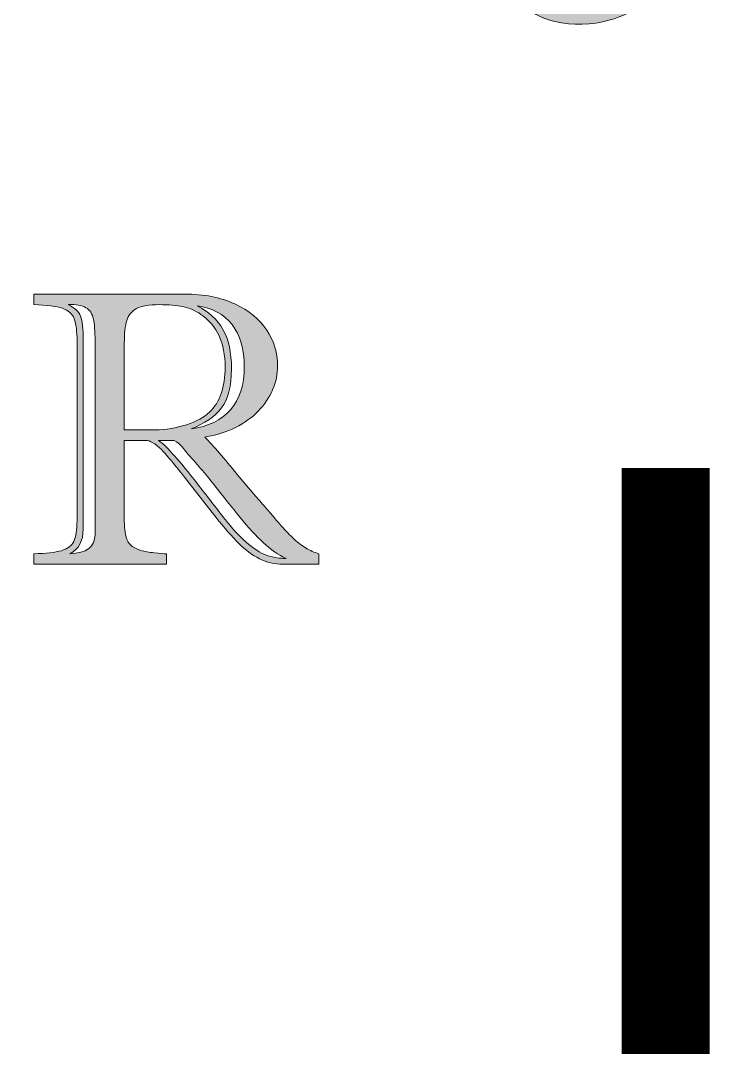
# Model space of a CAD drawing. Extents: x 489590 to 931630, y 16852 to 52972.
# Drawn here: x 492386.1 to 492464.6, y 52620.9 to 52737.9 of the extents above; entities that cross this region are included whole.
import ezdxf

# ---------------------------------------------------------------- set-up
doc = ezdxf.new("R2010")
doc.units = 0
doc.header["$LTSCALE"] = 50
doc.layers.add('08', color=8, linetype='Continuous')
doc.layers.add('Layer 1', color=7, linetype='Continuous')

# ---------------------------------------------------------------- blocks, each defined once
blk = doc.blocks.new('A$C6F4479EE')
at = {"layer": '08', "color": 8, "true_color": 0x737373, "const_width": 10}
blk.add_lwpolyline([(2535.71, 2000), (100, 2000), (100, 100), (2870, 100), (2870, 1814.85)], dxfattribs=at)
blk = doc.blocks.new('block 23')
at = {"layer": 'Layer 1', "lineweight": 5, "true_color": 0x969999}
h = blk.add_hatch(color=252, dxfattribs=at)
h.dxf.hatch_style = 2
edge = h.paths.add_edge_path()
edge.add_spline(control_points=[(21.5799, -9.8715), (21.5805, -9.8665), (21.5845, -9.8623), (21.5897, -9.8619), (21.5956, -9.8614), (21.6008, -9.8658), (21.6013, -9.8717), (21.61, -9.9762), (21.6557, -10.0713), (21.7244, -10.1435), (21.793, -10.2158), (21.8818, -10.2683), (21.975, -10.2972), (21.9983, -10.3044), (22.0219, -10.3099), (22.0453, -10.3132), (22.069, -10.3164), (22.094, -10.3179), (22.1184, -10.3185), (22.1674, -10.3196), (22.2168, -10.3155), (22.2658, -10.3068), (22.3636, -10.2886), (22.4604, -10.2572), (22.5536, -10.2147), (22.647, -10.1728), (22.7394, -10.1232), (22.8323, -10.0717), (22.9264, -10.0221), (23.0213, -9.9696), (23.123, -9.9282), (23.174, -9.9075), (23.2273, -9.8882), (23.2837, -9.8769), (23.3401, -9.866), (23.3999, -9.8627), (23.4583, -9.8739), (23.5176, -9.8863), (23.5718, -9.9143), (23.6139, -9.9553), (23.7062, -10.0467), (23.7094, -10.2063), (23.651, -10.3163), (23.6154, -10.3832), (23.5505, -10.432), (23.4778, -10.4518), (23.3924, -10.475), (23.2805, -10.4617), (23.2307, -10.3797), (23.2149, -10.3536), (23.2071, -10.323), (23.2076, -10.2926), (23.208, -10.2712), (23.2144, -10.2393), (23.239, -10.2145), (23.3238, -10.3362), (23.5123, -10.3866), (23.6133, -10.2645), (23.6845, -10.1785), (23.6622, -10.0545), (23.5728, -9.9921), (23.5334, -9.9645), (23.494, -9.9505), (23.448, -9.9478), (23.4007, -9.9442), (23.3526, -9.952), (23.3058, -9.9666), (23.2589, -9.9808), (23.2126, -10.001), (23.1668, -10.0243), (23.0747, -10.0714), (22.9841, -10.1241), (22.8926, -10.1788), (22.7999, -10.2315), (22.7062, -10.2862), (22.6048, -10.3306), (22.5033, -10.3738), (22.3963, -10.4105), (22.2832, -10.4239), (22.1706, -10.4382), (22.0531, -10.4322), (21.9428, -10.3896), (21.8887, -10.369), (21.8387, -10.3406), (21.793, -10.3066), (21.7476, -10.2724), (21.7059, -10.2328), (21.6722, -10.187), (21.6037, -10.0965), (21.5679, -9.9807), (21.5799, -9.8715)], knot_values=[0, 0, 0, 0, 1, 1, 1, 2, 2, 2, 3, 3, 3, 4, 4, 4, 5, 5, 5, 6, 6, 6, 7, 7, 7, 8, 8, 8, 9, 9, 9, 10, 10, 10, 11, 11, 11, 12, 12, 12, 13, 13, 13, 14, 14, 14, 15, 15, 15, 16, 16, 16, 17, 17, 17, 18, 18, 18, 19, 19, 19, 20, 20, 20, 21, 21, 21, 22, 22, 22, 23, 23, 23, 24, 24, 24, 25, 25, 25, 26, 26, 26, 27, 27, 27, 28, 28, 28, 29, 29, 29, 30, 30, 30, 30], degree=3, periodic=0)
h = blk.add_hatch(color=252, dxfattribs=at)
h.dxf.hatch_style = 2
edge = h.paths.add_edge_path()
edge.add_spline(control_points=[(22.3519, -11.836), (22.3519, -11.836), (22.0143, -11.836), (22.0143, -11.836), (22.0143, -11.836), (22.0143, -11.8092), (22.0143, -11.8092), (22.0458, -11.8085), (22.0692, -11.806), (22.0844, -11.8016), (22.0997, -11.7972), (22.1102, -11.7894), (22.1159, -11.778), (22.1215, -11.7666), (22.1244, -11.7488), (22.1244, -11.7244), (22.1244, -11.7244), (22.1244, -11.2694), (22.1244, -11.2694), (22.1244, -11.2434), (22.122, -11.2241), (22.1171, -11.2114), (22.1122, -11.1988), (22.1022, -11.1899), (22.0871, -11.1847), (22.072, -11.1795), (22.0478, -11.1764), (22.0143, -11.1754), (22.0143, -11.1754), (22.0143, -11.1486), (22.0143, -11.1486), (22.0143, -11.1486), (22.3987, -11.1486), (22.3987, -11.1486), (22.447, -11.1486), (22.4893, -11.157), (22.5256, -11.1737), (22.5618, -11.1904), (22.5891, -11.2127), (22.6074, -11.2404), (22.6257, -11.2682), (22.6349, -11.2982), (22.6349, -11.3303), (22.6349, -11.3514), (22.6307, -11.372), (22.6223, -11.3919), (22.6138, -11.4119), (22.6016, -11.43), (22.5857, -11.4462), (22.5698, -11.4625), (22.5506, -11.4764), (22.528, -11.4879), (22.5054, -11.4994), (22.4792, -11.5076), (22.4493, -11.5125), (22.4717, -11.5349), (22.4993, -11.5666), (22.5321, -11.6075), (22.5321, -11.6075), (22.5804, -11.6645), (22.5804, -11.6645), (22.583, -11.6674), (22.5862, -11.6711), (22.5901, -11.6754), (22.594, -11.6798), (22.599, -11.6854), (22.6052, -11.6923), (22.6208, -11.7111), (22.634, -11.7266), (22.6447, -11.7388), (22.6554, -11.7509), (22.666, -11.7619), (22.6766, -11.7717), (22.6871, -11.7814), (22.6974, -11.7893), (22.7075, -11.7953), (22.7176, -11.8013), (22.7283, -11.8059), (22.7397, -11.8092), (22.7397, -11.8092), (22.7397, -11.836), (22.7397, -11.836), (22.7397, -11.836), (22.6481, -11.836), (22.6481, -11.836), (22.6273, -11.836), (22.6076, -11.8313), (22.5891, -11.8221), (22.5706, -11.8128), (22.5529, -11.7998), (22.5358, -11.7829), (22.5187, -11.766), (22.4993, -11.7437), (22.4776, -11.7161), (22.4776, -11.7161), (22.4094, -11.6294), (22.4094, -11.6294), (22.3779, -11.5885), (22.3544, -11.5602), (22.339, -11.5444), (22.3235, -11.5287), (22.3102, -11.5208), (22.2988, -11.5208), (22.2988, -11.5208), (22.2447, -11.5208), (22.2447, -11.5208), (22.2447, -11.5208), (22.2447, -11.7273), (22.2447, -11.7273), (22.2447, -11.7478), (22.2473, -11.7639), (22.2525, -11.7755), (22.2577, -11.7873), (22.2691, -11.7957), (22.2866, -11.8009), (22.296, -11.8035), (22.3076, -11.8056), (22.3212, -11.8072), (22.3348, -11.8088), (22.3451, -11.8095), (22.3519, -11.8092), (22.3519, -11.8092), (22.3519, -11.836), (22.3519, -11.836)], knot_values=[0, 0, 0, 0, 1, 1, 1, 2, 2, 2, 3, 3, 3, 4, 4, 4, 5, 5, 5, 6, 6, 6, 7, 7, 7, 8, 8, 8, 9, 9, 9, 10, 10, 10, 11, 11, 11, 12, 12, 12, 13, 13, 13, 14, 14, 14, 15, 15, 15, 16, 16, 16, 17, 17, 17, 18, 18, 18, 19, 19, 19, 20, 20, 20, 21, 21, 21, 22, 22, 22, 23, 23, 23, 24, 24, 24, 25, 25, 25, 26, 26, 26, 27, 27, 27, 28, 28, 28, 29, 29, 29, 30, 30, 30, 31, 31, 31, 32, 32, 32, 33, 33, 33, 34, 34, 34, 35, 35, 35, 36, 36, 36, 37, 37, 37, 38, 38, 38, 39, 39, 39, 40, 40, 40, 41, 41, 41, 41], degree=3, periodic=0)
edge = h.paths.add_edge_path()
edge.add_spline(control_points=[(22.14, -11.2655), (22.14, -11.2655), (22.14, -11.7463), (22.14, -11.7463), (22.14, -11.7769), (22.1288, -11.7978), (22.1064, -11.8092), (22.1489, -11.8082), (22.1702, -11.7918), (22.1702, -11.76), (22.1702, -11.76), (22.1702, -11.2684), (22.1702, -11.2684), (22.1702, -11.2434), (22.1688, -11.2245), (22.166, -11.2117), (22.1633, -11.1989), (22.157, -11.1893), (22.1471, -11.1832), (22.1371, -11.177), (22.122, -11.1744), (22.1015, -11.1754), (22.1184, -11.1829), (22.129, -11.1927), (22.1334, -11.2049), (22.1378, -11.2171), (22.14, -11.2373), (22.14, -11.2655)], knot_values=[0, 0, 0, 0, 1, 1, 1, 2, 2, 2, 3, 3, 3, 4, 4, 4, 5, 5, 5, 6, 6, 6, 7, 7, 7, 8, 8, 8, 9, 9, 9, 9], degree=3, periodic=0)
edge = h.paths.add_edge_path()
edge.add_spline(control_points=[(22.2447, -11.2743), (22.2447, -11.2743), (22.2447, -11.494), (22.2447, -11.494), (22.2447, -11.494), (22.3236, -11.494), (22.3236, -11.494), (22.3502, -11.494), (22.3766, -11.4897), (22.4026, -11.4811), (22.4285, -11.4725), (22.4482, -11.4617), (22.4615, -11.4487), (22.4881, -11.4237), (22.5014, -11.3855), (22.5014, -11.3342), (22.5014, -11.2735), (22.4808, -11.2288), (22.4396, -11.2002), (22.425, -11.1902), (22.4097, -11.1835), (22.3938, -11.1803), (22.3779, -11.177), (22.3576, -11.1754), (22.3329, -11.1754), (22.3079, -11.1754), (22.289, -11.1787), (22.2761, -11.1854), (22.2633, -11.192), (22.2549, -11.2021), (22.2508, -11.2156), (22.2468, -11.229), (22.2447, -11.2486), (22.2447, -11.2743)], knot_values=[0, 0, 0, 0, 1, 1, 1, 2, 2, 2, 3, 3, 3, 4, 4, 4, 5, 5, 5, 6, 6, 6, 7, 7, 7, 8, 8, 8, 9, 9, 9, 10, 10, 10, 11, 11, 11, 11], degree=3, periodic=0)
edge = h.paths.add_edge_path()
edge.add_spline(control_points=[(22.3719, -11.5208), (22.3719, -11.5208), (22.3319, -11.5208), (22.3319, -11.5208), (22.3436, -11.5296), (22.3572, -11.5427), (22.3726, -11.5602), (22.388, -11.5778), (22.4074, -11.6015), (22.4308, -11.6314), (22.4542, -11.6612), (22.4777, -11.6916), (22.5014, -11.7225), (22.5232, -11.7501), (22.5433, -11.7712), (22.5619, -11.786), (22.5804, -11.8008), (22.5967, -11.8103), (22.6111, -11.8145), (22.6253, -11.8187), (22.6406, -11.8212), (22.6569, -11.8218), (22.6367, -11.8121), (22.6174, -11.7987), (22.5989, -11.7816), (22.5804, -11.7646), (22.5605, -11.743), (22.5392, -11.7169), (22.5179, -11.6907), (22.496, -11.6632), (22.4734, -11.6343), (22.4509, -11.6054), (22.4276, -11.5781), (22.4035, -11.5525), (22.4003, -11.5479), (22.3963, -11.5428), (22.3916, -11.5371), (22.3869, -11.5314), (22.3803, -11.526), (22.3719, -11.5208)], knot_values=[0, 0, 0, 0, 1, 1, 1, 2, 2, 2, 3, 3, 3, 4, 4, 4, 5, 5, 5, 6, 6, 6, 7, 7, 7, 8, 8, 8, 9, 9, 9, 10, 10, 10, 11, 11, 11, 12, 12, 12, 13, 13, 13, 13], degree=3, periodic=0)
edge = h.paths.add_edge_path()
edge.add_spline(control_points=[(22.4147, -11.4916), (22.4582, -11.486), (22.4917, -11.4698), (22.5151, -11.4428), (22.5385, -11.4159), (22.5502, -11.3793), (22.5502, -11.3332), (22.5502, -11.2884), (22.5398, -11.2528), (22.519, -11.2263), (22.4982, -11.1998), (22.4686, -11.1838), (22.4303, -11.1783), (22.4596, -11.1933), (22.4814, -11.2133), (22.4958, -11.2385), (22.5103, -11.2637), (22.5175, -11.2972), (22.5175, -11.3391), (22.5175, -11.3832), (22.509, -11.4164), (22.4919, -11.4384), (22.4749, -11.4605), (22.4492, -11.4782), (22.4147, -11.4916)], knot_values=[0, 0, 0, 0, 1, 1, 1, 2, 2, 2, 3, 3, 3, 4, 4, 4, 5, 5, 5, 6, 6, 6, 7, 7, 7, 8, 8, 8, 8], degree=3, periodic=0)
at = {"layer": 'Layer 1', "color": 252, "lineweight": 5, "true_color": 0x969999}
for points, knots in [([(21.5799, -9.8715), (21.5805, -9.8665), (21.5845, -9.8623), (21.5897, -9.8619), (21.5956, -9.8614), (21.6008, -9.8658), (21.6013, -9.8717), (21.61, -9.9762), (21.6557, -10.0713), (21.7244, -10.1435), (21.793, -10.2158), (21.8818, -10.2683), (21.975, -10.2972), (21.9983, -10.3044), (22.0219, -10.3099), (22.0453, -10.3132), (22.069, -10.3164), (22.094, -10.3179), (22.1184, -10.3185), (22.1674, -10.3196), (22.2168, -10.3155), (22.2658, -10.3068), (22.3636, -10.2886), (22.4604, -10.2572), (22.5536, -10.2147), (22.647, -10.1728), (22.7394, -10.1232), (22.8323, -10.0717), (22.9264, -10.0221), (23.0213, -9.9696), (23.123, -9.9282), (23.174, -9.9075), (23.2273, -9.8882), (23.2837, -9.8769), (23.3401, -9.866), (23.3999, -9.8627), (23.4583, -9.8739), (23.5176, -9.8863), (23.5718, -9.9143), (23.6139, -9.9553), (23.7062, -10.0467), (23.7094, -10.2063), (23.651, -10.3163), (23.6154, -10.3832), (23.5505, -10.432), (23.4778, -10.4518), (23.3924, -10.475), (23.2805, -10.4617), (23.2307, -10.3797), (23.2149, -10.3536), (23.2071, -10.323), (23.2076, -10.2926), (23.208, -10.2712), (23.2144, -10.2393), (23.239, -10.2145), (23.3238, -10.3362), (23.5123, -10.3866), (23.6133, -10.2645), (23.6845, -10.1785), (23.6622, -10.0545), (23.5728, -9.9921), (23.5334, -9.9645), (23.494, -9.9505), (23.448, -9.9478), (23.4007, -9.9442), (23.3526, -9.952), (23.3058, -9.9666), (23.2589, -9.9808), (23.2126, -10.001), (23.1668, -10.0243), (23.0747, -10.0714), (22.9841, -10.1241), (22.8926, -10.1788), (22.7999, -10.2315), (22.7062, -10.2862), (22.6048, -10.3306), (22.5033, -10.3738), (22.3963, -10.4105), (22.2832, -10.4239), (22.1706, -10.4382), (22.0531, -10.4322), (21.9428, -10.3896), (21.8887, -10.369), (21.8387, -10.3406), (21.793, -10.3066), (21.7476, -10.2724), (21.7059, -10.2328), (21.6722, -10.187), (21.6037, -10.0965), (21.5679, -9.9807), (21.5799, -9.8715)], [0, 0, 0, 0, 1, 1, 1, 2, 2, 2, 3, 3, 3, 4, 4, 4, 5, 5, 5, 6, 6, 6, 7, 7, 7, 8, 8, 8, 9, 9, 9, 10, 10, 10, 11, 11, 11, 12, 12, 12, 13, 13, 13, 14, 14, 14, 15, 15, 15, 16, 16, 16, 17, 17, 17, 18, 18, 18, 19, 19, 19, 20, 20, 20, 21, 21, 21, 22, 22, 22, 23, 23, 23, 24, 24, 24, 25, 25, 25, 26, 26, 26, 27, 27, 27, 28, 28, 28, 29, 29, 29, 30, 30, 30, 30]), ([(22.3519, -11.836), (22.3519, -11.836), (22.0143, -11.836), (22.0143, -11.836), (22.0143, -11.836), (22.0143, -11.8092), (22.0143, -11.8092), (22.0458, -11.8085), (22.0692, -11.806), (22.0844, -11.8016), (22.0997, -11.7972), (22.1102, -11.7894), (22.1159, -11.778), (22.1215, -11.7666), (22.1244, -11.7488), (22.1244, -11.7244), (22.1244, -11.7244), (22.1244, -11.2694), (22.1244, -11.2694), (22.1244, -11.2434), (22.122, -11.2241), (22.1171, -11.2114), (22.1122, -11.1988), (22.1022, -11.1899), (22.0871, -11.1847), (22.072, -11.1795), (22.0478, -11.1764), (22.0143, -11.1754), (22.0143, -11.1754), (22.0143, -11.1486), (22.0143, -11.1486), (22.0143, -11.1486), (22.3987, -11.1486), (22.3987, -11.1486), (22.447, -11.1486), (22.4893, -11.157), (22.5256, -11.1737), (22.5618, -11.1904), (22.5891, -11.2127), (22.6074, -11.2404), (22.6257, -11.2682), (22.6349, -11.2982), (22.6349, -11.3303), (22.6349, -11.3514), (22.6307, -11.372), (22.6223, -11.3919), (22.6138, -11.4119), (22.6016, -11.43), (22.5857, -11.4462), (22.5698, -11.4625), (22.5506, -11.4764), (22.528, -11.4879), (22.5054, -11.4994), (22.4792, -11.5076), (22.4493, -11.5125), (22.4717, -11.5349), (22.4993, -11.5666), (22.5321, -11.6075), (22.5321, -11.6075), (22.5804, -11.6645), (22.5804, -11.6645), (22.583, -11.6674), (22.5862, -11.6711), (22.5901, -11.6754), (22.594, -11.6798), (22.599, -11.6854), (22.6052, -11.6923), (22.6208, -11.7111), (22.634, -11.7266), (22.6447, -11.7388), (22.6554, -11.7509), (22.666, -11.7619), (22.6766, -11.7717), (22.6871, -11.7814), (22.6974, -11.7893), (22.7075, -11.7953), (22.7176, -11.8013), (22.7283, -11.8059), (22.7397, -11.8092), (22.7397, -11.8092), (22.7397, -11.836), (22.7397, -11.836), (22.7397, -11.836), (22.6481, -11.836), (22.6481, -11.836), (22.6273, -11.836), (22.6076, -11.8313), (22.5891, -11.8221), (22.5706, -11.8128), (22.5529, -11.7998), (22.5358, -11.7829), (22.5187, -11.766), (22.4993, -11.7437), (22.4776, -11.7161), (22.4776, -11.7161), (22.4094, -11.6294), (22.4094, -11.6294), (22.3779, -11.5885), (22.3544, -11.5602), (22.339, -11.5444), (22.3235, -11.5287), (22.3102, -11.5208), (22.2988, -11.5208), (22.2988, -11.5208), (22.2447, -11.5208), (22.2447, -11.5208), (22.2447, -11.5208), (22.2447, -11.7273), (22.2447, -11.7273), (22.2447, -11.7478), (22.2473, -11.7639), (22.2525, -11.7755), (22.2577, -11.7873), (22.2691, -11.7957), (22.2866, -11.8009), (22.296, -11.8035), (22.3076, -11.8056), (22.3212, -11.8072), (22.3348, -11.8088), (22.3451, -11.8095), (22.3519, -11.8092), (22.3519, -11.8092), (22.3519, -11.836), (22.3519, -11.836)], [0, 0, 0, 0, 1, 1, 1, 2, 2, 2, 3, 3, 3, 4, 4, 4, 5, 5, 5, 6, 6, 6, 7, 7, 7, 8, 8, 8, 9, 9, 9, 10, 10, 10, 11, 11, 11, 12, 12, 12, 13, 13, 13, 14, 14, 14, 15, 15, 15, 16, 16, 16, 17, 17, 17, 18, 18, 18, 19, 19, 19, 20, 20, 20, 21, 21, 21, 22, 22, 22, 23, 23, 23, 24, 24, 24, 25, 25, 25, 26, 26, 26, 27, 27, 27, 28, 28, 28, 29, 29, 29, 30, 30, 30, 31, 31, 31, 32, 32, 32, 33, 33, 33, 34, 34, 34, 35, 35, 35, 36, 36, 36, 37, 37, 37, 38, 38, 38, 39, 39, 39, 40, 40, 40, 41, 41, 41, 41]), ([(22.14, -11.2655), (22.14, -11.2655), (22.14, -11.7463), (22.14, -11.7463), (22.14, -11.7769), (22.1288, -11.7978), (22.1064, -11.8092), (22.1489, -11.8082), (22.1702, -11.7918), (22.1702, -11.76), (22.1702, -11.76), (22.1702, -11.2684), (22.1702, -11.2684), (22.1702, -11.2434), (22.1688, -11.2245), (22.166, -11.2117), (22.1633, -11.1989), (22.157, -11.1893), (22.1471, -11.1832), (22.1371, -11.177), (22.122, -11.1744), (22.1015, -11.1754), (22.1184, -11.1829), (22.129, -11.1927), (22.1334, -11.2049), (22.1378, -11.2171), (22.14, -11.2373), (22.14, -11.2655)], [0, 0, 0, 0, 1, 1, 1, 2, 2, 2, 3, 3, 3, 4, 4, 4, 5, 5, 5, 6, 6, 6, 7, 7, 7, 8, 8, 8, 9, 9, 9, 9]), ([(22.2447, -11.2743), (22.2447, -11.2743), (22.2447, -11.494), (22.2447, -11.494), (22.2447, -11.494), (22.3236, -11.494), (22.3236, -11.494), (22.3502, -11.494), (22.3766, -11.4897), (22.4026, -11.4811), (22.4285, -11.4725), (22.4482, -11.4617), (22.4615, -11.4487), (22.4881, -11.4237), (22.5014, -11.3855), (22.5014, -11.3342), (22.5014, -11.2735), (22.4808, -11.2288), (22.4396, -11.2002), (22.425, -11.1902), (22.4097, -11.1835), (22.3938, -11.1803), (22.3779, -11.177), (22.3576, -11.1754), (22.3329, -11.1754), (22.3079, -11.1754), (22.289, -11.1787), (22.2761, -11.1854), (22.2633, -11.192), (22.2549, -11.2021), (22.2508, -11.2156), (22.2468, -11.229), (22.2447, -11.2486), (22.2447, -11.2743)], [0, 0, 0, 0, 1, 1, 1, 2, 2, 2, 3, 3, 3, 4, 4, 4, 5, 5, 5, 6, 6, 6, 7, 7, 7, 8, 8, 8, 9, 9, 9, 10, 10, 10, 11, 11, 11, 11]), ([(22.4147, -11.4916), (22.4582, -11.486), (22.4917, -11.4698), (22.5151, -11.4428), (22.5385, -11.4159), (22.5502, -11.3793), (22.5502, -11.3332), (22.5502, -11.2884), (22.5398, -11.2528), (22.519, -11.2263), (22.4982, -11.1998), (22.4686, -11.1838), (22.4303, -11.1783), (22.4596, -11.1933), (22.4814, -11.2133), (22.4958, -11.2385), (22.5103, -11.2637), (22.5175, -11.2972), (22.5175, -11.3391), (22.5175, -11.3832), (22.509, -11.4164), (22.4919, -11.4384), (22.4749, -11.4605), (22.4492, -11.4782), (22.4147, -11.4916)], [0, 0, 0, 0, 1, 1, 1, 2, 2, 2, 3, 3, 3, 4, 4, 4, 5, 5, 5, 6, 6, 6, 7, 7, 7, 8, 8, 8, 8]), ([(22.3719, -11.5208), (22.3719, -11.5208), (22.3319, -11.5208), (22.3319, -11.5208), (22.3436, -11.5296), (22.3572, -11.5427), (22.3726, -11.5602), (22.388, -11.5778), (22.4074, -11.6015), (22.4308, -11.6314), (22.4542, -11.6612), (22.4777, -11.6916), (22.5014, -11.7225), (22.5232, -11.7501), (22.5433, -11.7712), (22.5619, -11.786), (22.5804, -11.8008), (22.5967, -11.8103), (22.6111, -11.8145), (22.6253, -11.8187), (22.6406, -11.8212), (22.6569, -11.8218), (22.6367, -11.8121), (22.6174, -11.7987), (22.5989, -11.7816), (22.5804, -11.7646), (22.5605, -11.743), (22.5392, -11.7169), (22.5179, -11.6907), (22.496, -11.6632), (22.4734, -11.6343), (22.4509, -11.6054), (22.4276, -11.5781), (22.4035, -11.5525), (22.4003, -11.5479), (22.3963, -11.5428), (22.3916, -11.5371), (22.3869, -11.5314), (22.3803, -11.526), (22.3719, -11.5208)], [0, 0, 0, 0, 1, 1, 1, 2, 2, 2, 3, 3, 3, 4, 4, 4, 5, 5, 5, 6, 6, 6, 7, 7, 7, 8, 8, 8, 9, 9, 9, 10, 10, 10, 11, 11, 11, 12, 12, 12, 13, 13, 13, 13])]:
    blk.add_open_spline(points, degree=3, knots=knots, dxfattribs=at)
blk = doc.blocks.new('A$Cc245d546')
at = {"layer": 'Layer 1', "xscale": 64, "yscale": 64, "zscale": 64}
blk.add_blockref('block 23', (-937.05, 898.31), dxfattribs=at)

msp = doc.modelspace()

# ---------------------------------------------------------------- block references
at = {"layer": '08'}
msp.add_blockref('A$C6F4479EE', (489589.62, 50872.09, -120958.98), dxfattribs=at)
at = {"layer": 'Layer 1', "xscale": 0.7, "yscale": 0.7, "zscale": 0.7}
msp.add_blockref('A$Cc245d546', (492057.26, 52577.39, -120958.98), dxfattribs=at)

doc.saveas('drawing.dxf')
